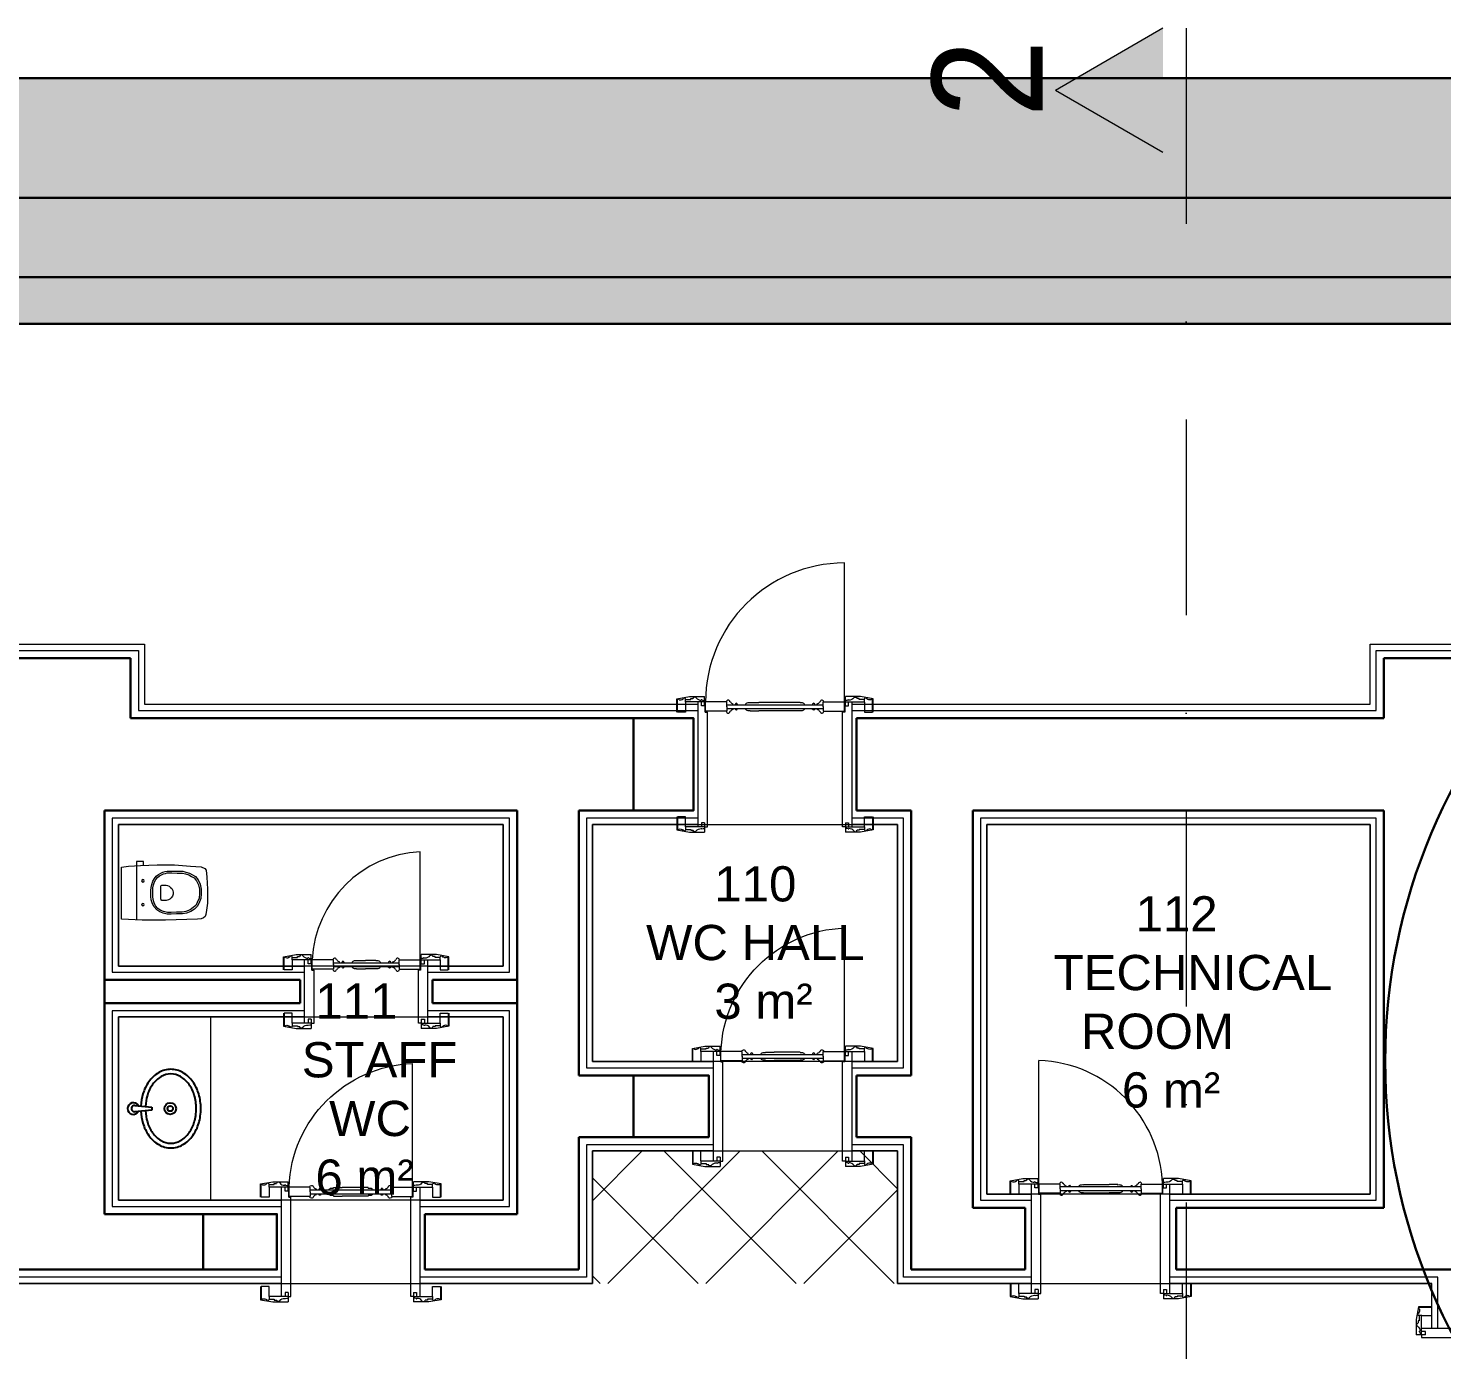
# Model space of a CAD drawing. Header units: millimetres. Extents: x 4346 to 24970, y -10214 to -5839.
# Drawn here: x 13686 to 14604, y -6807 to -5949 of the extents above; entities that cross this region are included whole.
import ezdxf

# ---------------------------------------------------------------- set-up
doc = ezdxf.new("R2010")
doc.units = ezdxf.units.MM
doc.set_wipeout_variables(frame=1)
doc.linetypes.add('DASHDOTX2', pattern=[50.8, 25.4, -12.7, 0, -12.7])
for name, color, linetype, lineweight in [('A-WALL-PATT', 111, 'Continuous', 5), ('Duvar', 7, 'Continuous', 30), ('duvar mevcut', 55, 'Continuous', 30), ('QAPI_UST_KESIM', 1, 'Continuous', 5), ('TEFRIS', 11, 'Continuous', 15), ('Tefriş', 31, 'Continuous', 13), ('WL - ALÇIPAN KAPLAMA', 30, 'Continuous', 15), ('YAZıMAHAL', 152, 'Continuous', 20), ('Z yazı2', 7, 'Continuous', 0)]:
    doc.layers.add(name, color=color, linetype=linetype, lineweight=lineweight)
doc.layers.add('a_mermer', color=143, linetype='Continuous', lineweight=0, transparency=0.2)
doc.layers.add('a_parke', color=35, linetype='Continuous', lineweight=0, transparency=0.2)
doc.layers.add('YH-A-01-R.Fi-100_TYPE2$0$A_furn-wet', color=113, linetype='Continuous')
doc.styles.get("Standard").update_dxf_attribs({"font": 'arial.ttf'})
doc.styles.add('STYLUS BT', font='stylu.ttf')

# ---------------------------------------------------------------- blocks, each defined once
blk = doc.blocks.new('fghdgfhhg')
at = {"layer": 'YH-A-01-R.Fi-100_TYPE2$0$A_furn-wet'}
for p, q in [((14593.53, -5515.43), (14604.53, -5514.43)), ((14593.53, -5517.43), (14593.53, -5515.43)), ((14604.53, -5518.43), (14593.53, -5517.43))]:
    blk.add_line(p, q, dxfattribs=at)
for radius in [3.77, 1.77]:
    blk.add_circle((14581.53, -5516.43), radius, dxfattribs=at)
for centre, radius, start, end in [((14583.98, -5511.19), 21.03, 120.35376, 144.72758), ((14583.98, -5511.19), 18.03, 120.35376, 144.72758), ((14581.14, -5506.35), 15.42, 90, 120.35376), ((14581.14, -5506.35), 12.42, 90, 120.35376), ((14581.14, -5506.35), 15.42, 59.64624, 90), ((14581.14, -5506.35), 12.42, 59.64624, 90), ((14578.31, -5511.19), 18.03, 35.27242, 59.64624), ((14578.31, -5511.19), 21.03, 35.27242, 59.64624), ((14595.53, -5516.43), 33.88, 163.67045, 180), ((14588.46, -5514.36), 26.51, 144.72758, 163.67045), ((14595.53, -5516.43), 30.88, 163.67045, 180), ((14588.46, -5514.36), 23.51, 144.72758, 163.67045), ((14573.83, -5514.36), 23.51, 16.32955, 35.27242), ((14573.83, -5514.36), 26.51, 16.32955, 35.27242), ((14566.76, -5516.43), 30.88, 2.54517, 16.32955), ((14566.76, -5516.43), 33.88, 2.77988, 16.32955), ((14595.53, -5516.43), 33.88, 180, 196.32955), ((14595.53, -5516.43), 30.88, 180, 196.32955), ((14605.53, -5516.43), 3.77, 208.36153, 151.63847), ((14604.71, -5516.43), 2.01, 264.80557, 95.19443), ((14588.46, -5518.5), 26.51, 196.32955, 215.27242), ((14588.46, -5518.5), 23.51, 196.32955, 215.27242), ((14573.83, -5518.5), 23.51, 324.72758, 343.67045), ((14573.83, -5518.5), 26.51, 324.72758, 343.67045), ((14566.76, -5516.43), 30.88, 343.67045, 357.45483), ((14566.76, -5516.43), 33.88, 343.67045, 357.22012), ((14583.98, -5521.67), 21.03, 215.27242, 239.64624), ((14583.98, -5521.67), 18.03, 215.27242, 239.64624), ((14578.31, -5521.67), 18.03, 300.35376, 324.72758), ((14578.31, -5521.67), 21.03, 300.35376, 324.72758), ((14581.14, -5526.51), 15.42, 239.64624, 270), ((14581.14, -5526.51), 12.42, 239.64624, 270), ((14581.14, -5526.51), 12.42, 270, 300.35376), ((14581.14, -5526.51), 15.42, 270, 300.35376)]:
    blk.add_arc(centre, radius, start, end, dxfattribs=at)
blk = doc.blocks.new('YH-A-01-R.Fi-100_TYPE1$0$metropole')
blk.add_wipeout([(-16.85, 0), (16.85, 0), (17.41, -9.79), (17.61, -13.41), (17.61, -28.59), (17.28, -39.03), (16.81, -50.66), (16.68, -51.84), (16.05, -53.44), (15.25, -54.39), (13.98, -54.9), (6.65, -55.94), (-2.63, -56), (-14.85, -54.98), (-16.07, -54.11), (-17.05, -51.88), (-18.27, -34.42), (-18.39, -23.22), (-17.71, -9.79), (-17.41, -4.68)])
for points in [[(-2.63, -56), (2.63, -56), (6.65, -55.94), (11.01, -55.31), (13.98, -54.9), (15.25, -54.39), (16.05, -53.44), (16.68, -51.84), (16.94, -49.47), (17.61, -28.59), (17.61, -24.19), (17.61, -13.41), (16.85, 0), (-16.85, 0), (-16.85, 0), (-17.41, -4.68), (-17.87, -12.48), (-18.39, -23.22), (-18.27, -34.42), (-17.54, -44.93), (-17.05, -51.88), (-16.07, -54.11), (-14.85, -54.98), (-10.24, -55.55)], [(0.48, -19.22), (-1.7, -19.19), (-3.64, -19.38), (-5.63, -19.73), (-7.75, -20.41), (-9.52, -21.45), (-10.91, -22.65), (-12.09, -24.17), (-12.97, -25.62), (-13.52, -26.98), (-13.91, -28.45), (-14.22, -29.65), (-14.28, -31.2), (-14.24, -32.85), (-14.19, -36.33), (-14.13, -39.91), (-13.59, -41.86), (-12.89, -44.36), (-11.85, -46.12), (-10.72, -48.05), (-8.52, -49.83), (-5.74, -51.2), (-2.6, -51.8), (0.25, -51.86), (3.51, -51.57), (6.68, -50.37), (8.77, -49.18), (10.35, -47.45), (11.96, -45.19), (13.05, -42.2), (13.43, -39.64), (13.57, -35.81), (13.7, -32.35), (13.65, -29.78), (13.06, -27.12), (12.23, -25.04), (10.83, -23.01), (8.85, -21.3), (6.88, -20.16), (4.32, -19.45), (2.17, -19.25)], [(3.91, -25.71), (-4.57, -25.71), (-4.92, -25.94), (-5.12, -26.26), (-5.12, -29), (-4.89, -30.02), (-4.42, -31.08), (-3.73, -31.92), (-2.88, -32.77), (-1.77, -33.33), (-0.43, -33.68), (0.8, -33.67), (2.07, -33.27), (3.06, -32.38), (3.85, -31.49), (4.35, -30.59), (4.82, -29.19), (4.82, -26.31), (4.51, -25.92), (4.18, -25.75)]]:
    blk.add_lwpolyline(points, close=True)
for points in [[(-17.98, -14.32), (-20.47, -14.32), (-20.47, -9.79), (-17.71, -9.79), (17.41, -9.79)], [(0.46, -20.37), (-1.65, -20.34), (-3.49, -20.51), (-5.35, -20.84), (-7.28, -21.47), (-8.85, -22.39), (-10.07, -23.44), (-11.14, -24.82), (-11.95, -26.13), (-12.43, -27.34), (-12.8, -28.74), (-13.08, -29.82), (-13.14, -31.21), (-13.09, -32.82), (-13.04, -36.31), (-12.99, -39.74), (-12.48, -41.55), (-11.83, -43.9), (-10.87, -45.54), (-9.83, -47.3), (-7.9, -48.86), (-5.37, -50.1), (-2.48, -50.66), (0.21, -50.71), (3.25, -50.44), (6.19, -49.33), (8.04, -48.27), (9.46, -46.73), (10.94, -44.65), (11.93, -41.91), (12.29, -39.53), (12.43, -35.76), (12.55, -32.34), (12.51, -29.92), (11.96, -27.46), (11.21, -25.58), (9.97, -23.78), (8.18, -22.24), (6.43, -21.22), (4.11, -20.58), (2.11, -20.4), (0.46, -20.37)]]:
    blk.add_lwpolyline(points)
for centre in [(-7.95, -14.01), (7.5, -14.01)]:
    blk.add_circle(centre, 0.84)
blk = doc.blocks.new('kapipervaz')
at = {"layer": 'QAPI_UST_KESIM'}
for p, q in [((76393.16, 185959.7), (76395.21, 185959.7)), ((76393.16, 185959.7), (76393.16, 185956.27)), ((76395.21, 185959.7), (76395.21, 185957.15)), ((76405.57, 185957.19), (76405.57, 185963.68)), ((76405.57, 185963.68), (76410.76, 185963.68)), ((76410.76, 185963.68), (76410.76, 185955.68)), ((76393.16, 185957.15), (76405.57, 185957.15)), ((76402.17, 185954.91), (76400.77, 185954.91)), ((76405.57, 185955.48), (76402.17, 185955.48)), ((76402.17, 185955.48), (76402.17, 185954.91)), ((76405.57, 185957.19), (76405.57, 185955.48)), ((76405.57, 185955.48), (76405.57, 185955.09)), ((76407, 185955.05), (76407.19, 185955.05))]:
    blk.add_line(p, q, dxfattribs=at)
for centre, radius, start, end in [((76393.31, 185956.29), 0.154, 164.59434, 245.86062), ((76393.66, 185953.57), 2.61, 60.47103, 98.93763), ((76395.16, 185956.01), 0.275, 217.02219, 348.70515), ((76395.72, 185952.35), 3.62, 35.94994, 94.60262), ((76399.63, 185955.07), 1.15, 211.46552, 352.04439), ((76406.3, 185955.34), 0.766, 199.21354, 337.6241), ((76409.03, 185953.04), 2.73, 74.45502, 132.34617), ((76410.26, 185955.8), 0.516, 194.68712, 347.13283)]:
    blk.add_arc(centre, radius, start, end, dxfattribs=at)
blk = doc.blocks.new('papuc1')
at = {"layer": 'QAPI_UST_KESIM'}
for p, q in [((76393.19, 185928.57), (76401.29, 185930.07)), ((76393.19, 185920.01), (76393.19, 185928.57)), ((76401.29, 185930.07), (76411.19, 185930.07)), ((76411.19, 185925.71), (76411.19, 185930.07))]:
    blk.add_line(p, q, dxfattribs=at)
blk = doc.blocks.new('k06')
at = {"layer": 'QAPI_UST_KESIM'}
for p, q in [((13258.68, -985.54), (13258.68, -944.43)), ((13263.58, -950.48), (13263.58, -944.43)), ((13277.36, -944.48), (13263.58, -944.48)), ((13277.36, -947.57), (13277.36, -944.48)), ((13279.68, -944.39), (13279.38, -944.39)), ((13292.46, -945.09), (13292.46, -944.78)), ((13292.46, -944.78), (13298.1, -944.78)), ((13304.94, -944.78), (13298.1, -944.78)), ((13304.94, -945.09), (13304.94, -944.78)), ((13317.69, -944.39), (13317.99, -944.39)), ((13320.01, -944.48), (13333.78, -944.48)), ((13320.01, -947.57), (13320.01, -944.48)), ((13333.78, -950.53), (13333.78, -944.43)), ((13333.78, -944.48), (13333.78, -950.48)), ((13338.68, -985.54), (13338.68, -944.43)), ((13263.38, -951.03), (13264.78, -951.03)), ((13277.36, -950.48), (13263.58, -950.48)), ((13264.78, -985.54), (13264.78, -951.03)), ((13277.36, -947.47), (13277.36, -950.48)), ((13277.4, -946.28), (13320.01, -946.28)), ((13277.4, -948.76), (13320.01, -948.76)), ((13279.68, -950.65), (13279.38, -950.65)), ((13281.33, -946.28), (13281.33, -945.7)), ((13281.33, -948.76), (13281.33, -949.34)), ((13292.46, -949.95), (13292.46, -950.26)), ((13292.46, -950.26), (13298.1, -950.26)), ((13304.94, -950.26), (13298.1, -950.26)), ((13304.94, -949.95), (13304.94, -950.26)), ((13316.04, -946.28), (13316.04, -945.7)), ((13316.04, -948.76), (13316.04, -949.34)), ((13317.69, -950.65), (13317.99, -950.65)), ((13320.01, -947.47), (13320.01, -950.48)), ((13320.01, -950.48), (13333.78, -950.48)), ((13332.58, -985.54), (13332.58, -951.03)), ((13333.98, -951.03), (13332.58, -951.03)), ((13262.98, -985.54), (13264.78, -985.54)), ((13334.38, -985.54), (13332.58, -985.54))]:
    blk.add_line(p, q, dxfattribs=at)
for points in [[(13333.78, -944.43), (13333.78, -874.23)], [(13263.38, -951.03), (13263.38, -944.45), (13262.98, -944.45)], [(13334.38, -944.45), (13333.98, -944.45), (13333.98, -951.03)]]:
    blk.add_lwpolyline(points, dxfattribs=at)
for points in [[(13284.33, -946.3), (13284.33, -945.8), (13284.08, -945.8, 1), (13283.08, -945.8), (13282.83, -945.8), (13282.83, -946.3)], [(13314.57, -946.28), (13314.57, -945.78), (13314.32, -945.78, 1), (13313.32, -945.78), (13313.07, -945.78), (13313.07, -946.28)], [(13284.33, -948.73), (13284.33, -949.23), (13284.08, -949.23, -1), (13283.08, -949.23), (13282.83, -949.23), (13282.83, -948.73)], [(13314.57, -948.76), (13314.57, -949.26), (13314.32, -949.26, -1), (13313.32, -949.26), (13313.07, -949.26), (13313.07, -948.76)]]:
    blk.add_lwpolyline(points, format="xyb", dxfattribs=at)
for centre, radius, start, end in [((13337.28, -947.92), 73.78, 92.71524, 177.28476), ((13278.18, -944.51), 1.2, 5.60227, 180.48035), ((13281.56, -943.72), 2, 199.67608, 263.2827), ((13291.09, -947.03), 1.92, 94.51434, 156.65142), ((13291.88, -958.18), 13.1, 87.45, 94.10206), ((13305.52, -958.18), 13.1, 85.89794, 92.55), ((13306.31, -947.03), 1.92, 23.34858, 85.48566), ((13315.81, -943.72), 2, 276.7173, 340.32392), ((13319.19, -944.51), 1.2, 359.51965, 174.39773), ((13278.18, -950.53), 1.2, 179.51965, 354.39773), ((13281.56, -951.32), 2, 96.7173, 160.32392), ((13291.09, -948.01), 1.92, 203.34858, 265.48566), ((13291.88, -936.86), 13.1, 265.89794, 272.55), ((13305.52, -936.86), 13.1, 267.45, 274.10206), ((13306.31, -948.01), 1.92, 274.51434, 336.65142), ((13315.81, -951.32), 2, 19.67608, 83.2827), ((13319.19, -950.53), 1.2, 185.60227, 0.48035)]:
    blk.add_arc(centre, radius, start, end, dxfattribs=at)
for name, p in [('papuc1', (-63148.21, -186870.99)), ('kapipervaz', (-63058.78, -186942.66))]:
    blk.add_blockref(name, p, dxfattribs=at)
at = {"layer": 'QAPI_UST_KESIM', "rotation": 180}
for name, p in [('kapipervaz', (89656.15, 185012.7)), ('papuc1', (89745.58, 184941.03))]:
    blk.add_blockref(name, p, dxfattribs=at)
at = {"layer": 'QAPI_UST_KESIM', "extrusion": (0, 0, -1), "zscale": -1}
for name, p in [('papuc1', (-89745.58, -186870.99)), ('kapipervaz', (-89656.15, -186942.66))]:
    blk.add_blockref(name, p, dxfattribs=at)
at = {"layer": 'QAPI_UST_KESIM', "extrusion": (0, 0, -1), "zscale": -1, "rotation": 180}
for name, p in [('kapipervaz', (63058.78, 185012.7)), ('papuc1', (63148.21, 184941.03))]:
    blk.add_blockref(name, p, dxfattribs=at)
blk = doc.blocks.new('k19')
at = {"layer": 'QAPI_UST_KESIM'}
for p, q in [((-83.9, -33.25), (-83.9, 37.85)), ((-79, 31.75), (-79, 37.85)), ((-79, 37.8), (-79, 31.8)), ((-65.22, 37.8), (-79, 37.8)), ((-65.22, 34.71), (-65.22, 37.8)), ((-62.9, 37.89), (-63.21, 37.89)), ((-50.16, 37.19), (-50.16, 37.5)), ((-50.16, 37.5), (-33.32, 37.5)), ((-27.68, 37.5), (-33.32, 37.5)), ((-27.68, 37.19), (-27.68, 37.5)), ((-14.9, 37.89), (-14.59, 37.89)), ((-12.58, 37.8), (1.2, 37.8)), ((-12.58, 34.71), (-12.58, 37.8)), ((1.2, 31.8), (1.2, 37.85)), ((6.1, -33.25), (6.1, 37.85)), ((-79.2, 31.25), (-77.8, 31.25)), ((-65.22, 31.8), (-79, 31.8)), ((-77.8, -33.25), (-77.8, 31.25)), ((-12.61, 36), (-65.22, 36)), ((-65.22, 34.81), (-65.22, 31.8)), ((-12.61, 33.52), (-65.22, 33.52)), ((-62.9, 31.64), (-63.21, 31.64)), ((-61.26, 36), (-61.26, 36.58)), ((-61.26, 33.52), (-61.26, 32.95)), ((-50.16, 32.34), (-50.16, 32.02)), ((-50.16, 32.02), (-33.32, 32.02)), ((-27.68, 32.02), (-33.32, 32.02)), ((-27.68, 32.34), (-27.68, 32.02)), ((-16.54, 36), (-16.54, 36.58)), ((-16.54, 33.52), (-16.54, 32.95)), ((-14.9, 31.64), (-14.59, 31.64)), ((-12.58, 34.81), (-12.58, 31.8)), ((-12.58, 31.8), (1.2, 31.8)), ((0, -33.25), (0, 31.25)), ((1.4, 31.25), (0, 31.25)), ((-79.6, -33.25), (-77.8, -33.25)), ((1.8, -33.25), (0, -33.25))]:
    blk.add_line(p, q, dxfattribs=at)
for points in [[(-79, 37.85), (-79, 118.05)], [(-79.6, 37.83), (-79.2, 37.83), (-79.2, 31.25)], [(1.4, 31.25), (1.4, 37.83), (1.8, 37.83)]]:
    blk.add_lwpolyline(points, dxfattribs=at)
for points in [[(-59.79, 36), (-59.79, 36.5), (-59.54, 36.5, -1), (-58.54, 36.5), (-58.29, 36.5), (-58.29, 36)], [(-19.54, 35.98), (-19.54, 36.48), (-19.29, 36.48, -1), (-18.29, 36.48), (-18.04, 36.48), (-18.04, 35.98)], [(-59.79, 33.52), (-59.79, 33.02), (-59.54, 33.02, 1), (-58.54, 33.02), (-58.29, 33.02), (-58.29, 33.52)], [(-19.54, 33.55), (-19.54, 33.05), (-19.29, 33.05, 1), (-18.29, 33.05), (-18.04, 33.05), (-18.04, 33.55)]]:
    blk.add_lwpolyline(points, format="xyb", dxfattribs=at)
for centre, radius, start, end in [((-81.83, 35.03), 83.07, 1.94976, 88.05024), ((-64.4, 37.77), 1.2, 5.60227, 180.48035), ((-61.02, 38.56), 2, 199.67608, 263.2827), ((-51.53, 35.25), 1.92, 94.51434, 156.65142), ((-50.74, 24.11), 13.1, 87.45, 94.10206), ((-27.09, 24.11), 13.1, 85.89794, 92.55), ((-26.31, 35.25), 1.92, 23.34858, 85.48566), ((-16.78, 38.56), 2, 276.7173, 340.32392), ((-13.4, 37.77), 1.2, 359.51965, 174.39773), ((-64.4, 31.75), 1.2, 179.51965, 354.39773), ((-61.02, 30.96), 2, 96.7173, 160.32392), ((-51.53, 34.27), 1.92, 203.34858, 265.48566), ((-50.74, 45.42), 13.1, 265.89794, 272.55), ((-27.09, 45.42), 13.1, 267.45, 274.10206), ((-26.31, 34.27), 1.92, 274.51434, 336.65142), ((-16.78, 30.96), 2, 19.67608, 83.2827), ((-13.4, 31.75), 1.2, 185.60227, 0.48035)]:
    blk.add_arc(centre, radius, start, end, dxfattribs=at)
at = {"layer": 'QAPI_UST_KESIM', "extrusion": (0, 0, -1), "xscale": -1, "zscale": -1}
for name, p in [('papuc1', (76490.79, -185888.71)), ('kapipervaz', (76391.36, -185990.38))]:
    blk.add_blockref(name, p, dxfattribs=at)
at = {"layer": 'QAPI_UST_KESIM', "extrusion": (0, 0, -1), "xscale": -1, "zscale": -1, "rotation": 180}
for name, p in [('kapipervaz', (-76313.56, 185994.98)), ('papuc1', (-76412.99, 185893.31))]:
    blk.add_blockref(name, p, dxfattribs=at)
at = {"layer": 'QAPI_UST_KESIM', "xscale": -1, "rotation": 180}
for name, p in [('kapipervaz', (-76391.36, 185994.98)), ('papuc1', (-76490.79, 185893.31))]:
    blk.add_blockref(name, p, dxfattribs=at)
at = {"layer": 'QAPI_UST_KESIM', "xscale": -1}
for name, p in [('papuc1', (76412.99, -185888.71)), ('kapipervaz', (76313.56, -185990.38))]:
    blk.add_blockref(name, p, dxfattribs=at)
blk = doc.blocks.new('k09')
at = {"layer": 'QAPI_UST_KESIM'}
for p, q in [((37.25, 93.9), (-43.85, 93.9)), ((-37.75, 89), (-43.85, 89)), ((-43.8, 89), (-37.8, 89)), ((-43.8, 75.22), (-43.8, 89)), ((-37.8, 75.22), (-37.8, 89)), ((-37.25, 89.2), (-37.25, 87.8)), ((37.25, 87.8), (-37.25, 87.8)), ((37.25, 89.6), (37.25, 87.8)), ((-40.71, 75.22), (-43.8, 75.22)), ((-42, 12.61), (-42, 75.22)), ((-40.81, 75.22), (-37.8, 75.22)), ((-39.52, 12.61), (-39.52, 75.22)), ((-43.89, 72.9), (-43.89, 73.21)), ((-42, 71.26), (-42.58, 71.26)), ((-39.52, 71.26), (-38.95, 71.26)), ((-37.64, 72.9), (-37.64, 73.21)), ((-43.19, 60.16), (-43.5, 60.16)), ((-43.5, 60.16), (-43.5, 33.32)), ((-38.34, 60.16), (-38.02, 60.16)), ((-38.02, 60.16), (-38.02, 33.32)), ((-43.5, 27.68), (-43.5, 33.32)), ((-43.19, 27.68), (-43.5, 27.68)), ((-38.34, 27.68), (-38.02, 27.68)), ((-38.02, 27.68), (-38.02, 33.32)), ((-43.89, 14.9), (-43.89, 14.59)), ((-43.8, 12.58), (-43.8, -1.2)), ((-40.71, 12.58), (-43.8, 12.58)), ((-42, 16.54), (-42.58, 16.54)), ((-40.81, 12.58), (-37.8, 12.58)), ((-39.52, 16.54), (-38.95, 16.54)), ((-37.8, 12.58), (-37.8, -1.2)), ((-37.64, 14.9), (-37.64, 14.59)), ((37.25, 0), (-37.25, 0)), ((37.25, -1.8), (37.25, 0)), ((-37.8, -1.2), (-43.85, -1.2)), ((37.25, -6.1), (-43.85, -6.1)), ((-37.25, -1.4), (-37.25, 0))]:
    blk.add_line(p, q, dxfattribs=at)
for points in [[(-43.85, 89), (-134.05, 89)], [(-43.83, 89.6), (-43.83, 89.2), (-37.25, 89.2)], [(-37.25, -1.4), (-43.83, -1.4), (-43.83, -1.8)]]:
    blk.add_lwpolyline(points, dxfattribs=at)
for points in [[(-42, 69.79), (-42.5, 69.79), (-42.5, 69.54, 1), (-42.5, 68.54), (-42.5, 68.29), (-42, 68.29)], [(-39.52, 69.79), (-39.02, 69.79), (-39.02, 69.54, -1), (-39.02, 68.54), (-39.02, 68.29), (-39.52, 68.29)], [(-41.98, 19.54), (-42.48, 19.54), (-42.48, 19.29, 1), (-42.48, 18.29), (-42.48, 18.04), (-41.98, 18.04)], [(-39.55, 19.54), (-39.05, 19.54), (-39.05, 19.29, -1), (-39.05, 18.29), (-39.05, 18.04), (-39.55, 18.04)]]:
    blk.add_lwpolyline(points, format="xyb", dxfattribs=at)
for centre, radius, start, end in [((-43.85, 89), 90.2, 180, 270), ((-43.85, 89), 90.2, 180, 270), ((-43.77, 74.4), 1.2, 89.51965, 264.39773), ((-37.75, 74.4), 1.2, 275.60227, 90.48035), ((-44.56, 71.02), 2, 6.7173, 70.32392), ((-36.96, 71.02), 2, 109.67608, 173.2827), ((-30.11, 60.74), 13.1, 175.89794, 182.55), ((-41.25, 61.53), 1.92, 113.34858, 175.48566), ((-40.27, 61.53), 1.92, 4.51434, 66.65142), ((-51.42, 60.74), 13.1, 357.45, 4.10206), ((-30.11, 27.09), 13.1, 177.45, 184.10206), ((-51.42, 27.09), 13.1, 355.89794, 2.55), ((-41.25, 26.31), 1.92, 184.51434, 246.65142), ((-40.27, 26.31), 1.92, 293.34858, 355.48566), ((-43.77, 13.4), 1.2, 95.60227, 270.48035), ((-44.56, 16.78), 2, 289.67608, 353.2827), ((-36.96, 16.78), 2, 186.7173, 250.32392), ((-37.75, 13.4), 1.2, 269.51965, 84.39773)]:
    blk.add_arc(centre, radius, start, end, dxfattribs=at)
at = {"layer": 'QAPI_UST_KESIM', "extrusion": (0, 0, -1), "zscale": -1}
for name, p, rotation in [('papuc1', (-185882.71, 76500.79), 270), ('kapipervaz', (186000.98, -76303.56), 90.00000000000001), ('kapipervaz', (-185994.38, 76391.36), 270), ('papuc1', (185889.31, -76412.99), 90.00000000000001)]:
    blk.add_blockref(name, p, dxfattribs=dict(at, rotation=rotation))
at = {"layer": 'QAPI_UST_KESIM'}
for name, p, rotation in [('papuc1', (-185889.31, 76500.79), 270), ('kapipervaz', (185994.38, -76303.56), 90), ('papuc1', (185882.71, -76412.99), 90), ('kapipervaz', (-186000.98, 76391.36), 270)]:
    blk.add_blockref(name, p, dxfattribs=dict(at, rotation=rotation))
blk = doc.blocks.new('kk')
at = {"layer": 'QAPI_UST_KESIM'}
for p, q in [((-22.25, 93.9), (28.85, 93.9)), ((-22.25, 89.6), (-22.25, 87.8)), ((-22.25, 87.8), (22.25, 87.8)), ((22.25, 89.2), (22.25, 87.8)), ((22.8, 89), (28.85, 89)), ((22.8, 75.22), (22.8, 89)), ((28.8, 75.22), (28.8, 89)), ((25.81, 75.22), (22.8, 75.22)), ((24.52, 75.19), (24.52, 12.58)), ((25.71, 75.22), (28.8, 75.22)), ((27, 75.19), (27, 12.58)), ((22.64, 72.9), (22.64, 73.21)), ((24.52, 71.26), (23.95, 71.26)), ((27, 71.26), (27.58, 71.26)), ((28.89, 72.9), (28.89, 73.21)), ((23.34, 60.12), (23.02, 60.12)), ((23.02, 60.12), (23.02, 54.48)), ((28.19, 60.12), (28.5, 60.12)), ((28.5, 60.12), (28.5, 54.48)), ((23.02, 27.64), (23.02, 54.48)), ((28.5, 27.64), (28.5, 54.48)), ((23.34, 27.64), (23.02, 27.64)), ((28.19, 27.64), (28.5, 27.64)), ((22.64, 14.9), (22.64, 14.59)), ((22.8, 12.58), (22.8, -1.2)), ((25.81, 12.58), (22.8, 12.58)), ((24.52, 16.54), (23.95, 16.54)), ((25.71, 12.58), (28.8, 12.58)), ((27, 16.54), (27.58, 16.54)), ((28.8, 12.58), (28.8, -1.2)), ((28.89, 14.9), (28.89, 14.59)), ((-22.25, -1.8), (-22.25, 0)), ((-22.25, 0), (22.25, 0)), ((22.25, -1.4), (22.25, 0)), ((-22.25, -6.1), (28.85, -6.1)), ((22.75, -1.2), (28.85, -1.2)), ((28.8, -1.2), (22.8, -1.2))]:
    blk.add_line(p, q, dxfattribs=at)
for points in [[(22.25, 89.2), (28.83, 89.2), (28.83, 89.6)], [(28.83, -1.8), (28.83, -1.4), (22.25, -1.4)], [(28.85, -1.2), (119.05, -1.2)]]:
    blk.add_lwpolyline(points, dxfattribs=at)
for points in [[(24.55, 68.26), (24.05, 68.26), (24.05, 68.51, -1), (24.05, 69.51), (24.05, 69.76), (24.55, 69.76)], [(26.98, 68.26), (27.48, 68.26), (27.48, 68.51, 1), (27.48, 69.51), (27.48, 69.76), (26.98, 69.76)], [(24.52, 18.01), (24.02, 18.01), (24.02, 18.26, -1), (24.02, 19.26), (24.02, 19.51), (24.52, 19.51)], [(27, 18.01), (27.5, 18.01), (27.5, 18.26, 1), (27.5, 19.26), (27.5, 19.51), (27, 19.51)]]:
    blk.add_lwpolyline(points, format="xyb", dxfattribs=at)
for centre, radius, start, end in [((28.85, -1.2), 90.2, 0, 90), ((28.85, -1.2), 90.2, 0, 90), ((22.75, 74.4), 1.2, 89.51965, 264.39773), ((28.77, 74.4), 1.2, 275.60227, 90.48035), ((21.96, 71.02), 2, 6.7173, 70.32392), ((29.56, 71.02), 2, 109.67608, 173.2827), ((36.42, 60.71), 13.1, 175.89794, 182.55), ((25.27, 61.49), 1.92, 113.34858, 175.48566), ((26.25, 61.49), 1.92, 4.51434, 66.65142), ((15.11, 60.71), 13.1, 357.45, 4.10206), ((36.42, 27.06), 13.1, 177.45, 184.10206), ((15.11, 27.06), 13.1, 355.89794, 2.55), ((25.27, 26.27), 1.92, 184.51434, 246.65142), ((26.25, 26.27), 1.92, 293.34858, 355.48566), ((22.75, 13.4), 1.2, 95.60227, 270.48035), ((21.96, 16.78), 2, 289.67608, 353.2827), ((29.56, 16.78), 2, 186.7173, 250.32392), ((28.77, 13.4), 1.2, 269.51965, 84.39773)]:
    blk.add_arc(centre, radius, start, end, dxfattribs=at)
at = {"layer": 'QAPI_UST_KESIM', "extrusion": (0, 0, -1), "zscale": -1}
for name, p, rotation in [('papuc1', (-185904.31, 76500.79), 270), ('kapipervaz', (185979.38, -76303.56), 90.00000000000001), ('kapipervaz', (-185985.98, 76391.36), 270), ('papuc1', (185897.71, -76412.99), 90.00000000000001)]:
    blk.add_blockref(name, p, dxfattribs=dict(at, rotation=rotation))
at = {"layer": 'QAPI_UST_KESIM'}
for name, p, rotation in [('papuc1', (-185897.71, 76500.79), 270), ('kapipervaz', (185985.98, -76303.56), 90.00000000000001), ('papuc1', (185904.31, -76412.99), 90.00000000000001), ('kapipervaz', (-185979.38, 76391.36), 270)]:
    blk.add_blockref(name, p, dxfattribs=dict(at, rotation=rotation))

msp = doc.modelspace()

# ---------------------------------------------------------------- hatches: boundary and pattern name
at = {"layer": 'a_mermer'}
h = msp.add_hatch(dxfattribs=at)
h.set_pattern_fill('_U', color=256, scale=45, angle=45, double=1, pattern_type=0)
h.set_pattern_definition([(45, (1332.21, -10330.12), (-31.8198, 31.8198), []), (135, (1332.21, -10330.12), (-31.8198, -31.8198), [])])
edge = h.paths.add_edge_path()
edge.add_line((12816.72, -6763.78), (14052.72, -6763.78))
edge.add_line((14052.72, -6763.78), (14052.72, -6677.78))
edge.add_line((14052.72, -6677.78), (14250.72, -6677.78))
edge.add_line((14250.72, -6677.78), (14250.72, -6763.78))
edge.add_line((14250.72, -6763.78), (14597.72, -6763.78))
at = {"layer": 'Duvar'}
h = msp.add_hatch(color=256, dxfattribs=at)
h.dxf.hatch_style = 1
h.paths.add_polyline_path([(11668.18, -10136.77), (17499.18, -10136.77), (17499.18, -6058.85), (11668.18, -6058.85)], flags=16)
h.paths.add_polyline_path([(11590.62, -10214.33), (17576.74, -10214.33), (17576.74, -5981.29), (11590.62, -5981.29)])
at = {"layer": 'Duvar', "true_color": 0x636466}
h = msp.add_hatch(color=251, dxfattribs=at)
h.dxf.hatch_style = 1
h.paths.add_polyline_path([(11719.89, -10085.06), (17447.47, -10085.06), (17447.47, -6110.56), (11719.89, -6110.56)], flags=16)
h.paths.add_polyline_path([(11668.18, -10136.77), (17499.18, -10136.77), (17499.18, -6058.85), (11668.18, -6058.85)])
at = {"layer": 'Duvar'}
h = msp.add_hatch(color=256, dxfattribs=at)
h.dxf.hatch_style = 1
h.paths.add_polyline_path([(11750.06, -10054.89), (17417.3, -10054.89), (17417.3, -6140.73), (11750.06, -6140.73)], flags=16)
h.paths.add_polyline_path([(11719.89, -10085.06), (17447.47, -10085.06), (17447.47, -6110.56), (11719.89, -6110.56)])
at = {"layer": 'Z yazı2', "linetype": 'Continuous'}
h = msp.add_hatch(color=256, dxfattribs=at)
h.dxf.hatch_style = 1
h.set_gradient(color1=(250, 207, 182), color2=(250, 207, 182), tint=1)
h.paths.add_polyline_path([(14353.3, -5989.19), (14423.16, -5948.86), (14423.16, -6029.53)])

# ---------------------------------------------------------------- linework, layer by layer
at = {"layer": 'A-WALL-PATT', "linetype": 'DASHDOTX2', "lineweight": 9, "ltscale": 5}
msp.add_line((14438.16, -5948.86), (14438.16, -9846.93), dxfattribs=at)
at = {"layer": 'a_mermer'}
for points in [[(14052.72, -6465.78), (14250.72, -6465.78), (14250.72, -6619.78), (14052.72, -6619.78)], [(14557.72, -6705.78), (14308.72, -6705.78), (14308.72, -6465.78), (14557.72, -6465.78)], [(13744.72, -6590.78), (13994.72, -6590.78), (13994.72, -6709.78), (13744.72, -6709.78)]]:
    msp.add_lwpolyline(points, close=True, dxfattribs=at)
for points in [[(12816.72, -6763.78), (14052.72, -6763.78), (14052.72, -6677.78), (14250.72, -6677.78), (14250.72, -6763.78), (14597.72, -6763.78)], [(14597.72, -6792.78), (14597.72, -6763.78)]]:
    msp.add_lwpolyline(points, dxfattribs=at)
at = {"layer": 'Duvar'}
for p, q in [((13862.72, -6566.78), (13735.72, -6566.78)), ((13862.72, -6581.78), (13862.72, -6566.78)), ((13948.72, -6581.78), (13948.72, -6566.78)), ((13948.72, -6566.78), (14003.72, -6566.78)), ((13862.72, -6581.78), (13735.72, -6581.78)), ((13948.72, -6581.78), (14003.72, -6581.78))]:
    msp.add_line(p, q, dxfattribs=at)
for points in [[(11590.62, -10214.33), (17576.74, -10214.33), (17576.74, -5981.29), (11590.62, -5981.29)], [(11668.18, -10136.77), (17499.18, -10136.77), (17499.18, -6058.85), (11668.18, -6058.85)], [(11719.89, -10085.06), (17447.47, -10085.06), (17447.47, -6110.56), (11719.89, -6110.56)], [(11750.06, -10054.89), (17417.3, -10054.89), (17417.3, -6140.73), (11750.06, -6140.73)]]:
    msp.add_lwpolyline(points, close=True, dxfattribs=at)
for points in [[(14079.22, -6396.78), (14118.22, -6396.78), (14118.22, -6456.78), (14079.22, -6456.78)], [(14079.22, -6628.78), (14128.22, -6628.78), (14128.22, -6668.78), (14079.22, -6668.78)], [(13799.72, -6718.78), (13847.72, -6718.78), (13847.72, -6754.78), (13799.72, -6754.78)]]:
    msp.add_lwpolyline(points, dxfattribs=at)
msp.add_circle((14947.76, -6619.66), 380.29, dxfattribs=at)
at = {"layer": 'duvar mevcut', "lineweight": 30}
for points in [[(13560.72, -6357.78), (13752.72, -6357.78)], [(13752.72, -6357.78), (13752.72, -6396.78)], [(14566.72, -6357.78), (14566.72, -6396.78)], [(14646.72, -6357.78), (14566.72, -6357.78)], [(13752.72, -6396.78), (14079.22, -6396.78)], [(14079.22, -6456.78), (14079.22, -6396.78)], [(14224.22, -6396.78), (14566.72, -6396.78)], [(14224.22, -6456.78), (14224.22, -6396.78)], [(13735.72, -6456.78), (13735.72, -6718.78)], [(13735.72, -6456.78), (14003.72, -6456.78)], [(14003.72, -6456.78), (14003.72, -6718.78)], [(14043.72, -6456.78), (14043.72, -6628.78)], [(14043.72, -6456.78), (14079.22, -6456.78)], [(14224.22, -6456.78), (14259.72, -6456.78)], [(14259.72, -6456.78), (14259.72, -6628.78)], [(14299.72, -6456.78), (14299.72, -6714.78)], [(14299.72, -6456.78), (14566.72, -6456.78)], [(14566.72, -6456.78), (14566.72, -6714.78)], [(14043.72, -6628.78), (14079.22, -6628.78)], [(14079.22, -6668.78), (14079.22, -6628.78)], [(14224.22, -6628.78), (14259.72, -6628.78)], [(14224.22, -6668.78), (14224.22, -6628.78)], [(14043.72, -6668.78), (14043.72, -6754.78)], [(14043.72, -6668.78), (14079.22, -6668.78)], [(14224.22, -6668.78), (14259.72, -6668.78)], [(14259.72, -6668.78), (14259.72, -6754.78)], [(13735.72, -6718.78), (13799.72, -6718.78)], [(13799.72, -6718.78), (13799.72, -6754.78)], [(13943.72, -6718.78), (14003.72, -6718.78)], [(13943.72, -6718.78), (13943.72, -6754.78)], [(14333.72, -6714.78), (14299.72, -6714.78)], [(14333.72, -6714.78), (14333.72, -6754.78)], [(14566.72, -6714.78), (14431.72, -6714.78)], [(14431.72, -6714.78), (14431.72, -6754.78)], [(13635.72, -6754.78), (13799.72, -6754.78)], [(13943.72, -6754.78), (14043.72, -6754.78)], [(14259.72, -6754.78), (14333.72, -6754.78)], [(14431.72, -6754.78), (14626.72, -6754.78)]]:
    msp.add_lwpolyline(points, dxfattribs=at)
at = {"layer": 'TEFRIS'}
msp.add_lwpolyline([(13744.72, -6709.78), (13804.72, -6709.78), (13804.72, -6590.78), (13744.72, -6590.78)], close=True, dxfattribs=at)
at = {"layer": 'WL - ALÇIPAN KAPLAMA'}
for points in [[(14221.22, -6387.78), (14557.72, -6387.78), (14557.72, -6348.78), (14655.72, -6348.78), (14655.72, -6426.78), (14635.72, -6426.78), (14635.72, -6725.78), (14898.43, -6725.78)], [(14221.22, -6391.78), (14561.72, -6391.78), (14561.72, -6352.78), (14651.72, -6352.78), (14651.72, -6422.78), (14631.72, -6422.78), (14631.72, -6729.78), (14902.43, -6729.78)], [(14121.22, -6461.78), (14079.22, -6461.78), (14048.72, -6461.78), (14048.72, -6623.78), (14079.22, -6623.78), (14131.22, -6623.78)], [(14221.22, -6623.78), (14254.72, -6623.78), (14254.72, -6461.78), (14221.22, -6461.78)], [(14427.72, -6709.78), (14561.72, -6709.78), (14561.72, -6461.78), (14304.72, -6461.78), (14304.72, -6709.78), (14337.72, -6709.78)], [(14121.22, -6465.78), (14079.22, -6465.78), (14052.72, -6465.78), (14052.72, -6619.78), (14079.22, -6619.78), (14131.22, -6619.78)], [(14221.22, -6619.78), (14250.72, -6619.78), (14250.72, -6465.78), (14221.22, -6465.78)], [(14221.22, -6619.78), (14250.72, -6619.78), (14250.72, -6465.78), (14221.22, -6465.78)], [(14427.72, -6705.78), (14557.72, -6705.78), (14557.72, -6465.78), (14308.72, -6465.78), (14308.72, -6705.78), (14337.72, -6705.78)], [(13865.72, -6586.78), (13740.72, -6586.78), (13740.72, -6713.78), (13799.72, -6713.78), (13850.72, -6713.78)], [(13865.72, -6590.78), (13744.72, -6590.78), (13744.72, -6709.78), (13799.72, -6709.78), (13850.72, -6709.78)], [(13940.72, -6713.78), (13998.72, -6713.78), (13998.72, -6586.78), (13945.72, -6586.78)], [(13940.72, -6709.78), (13994.72, -6709.78), (13994.72, -6590.78), (13945.72, -6590.78)], [(14131.22, -6673.78), (14079.22, -6673.78), (14048.72, -6673.78), (14048.72, -6759.78), (13940.72, -6759.78)], [(14337.72, -6759.78), (14254.72, -6759.78), (14254.72, -6673.78), (14221.22, -6673.78)], [(14131.22, -6677.78), (14079.22, -6677.78), (14052.72, -6677.78), (14052.72, -6763.78), (13940.72, -6763.78)], [(14337.72, -6763.78), (14250.72, -6763.78), (14250.72, -6677.78), (14221.22, -6677.78)], [(13850.72, -6759.78), (13799.72, -6759.78), (13632.72, -6759.78)], [(13850.72, -6763.78), (13799.72, -6763.78), (13632.72, -6763.78)], [(14601.72, -6759.78), (14427.72, -6759.78)], [(14597.72, -6763.78), (14427.72, -6763.78)], [(14601.72, -6792.78), (14601.72, -6759.78)]]:
    msp.add_lwpolyline(points, dxfattribs=at)
at = {"layer": 'Z yazı2', "linetype": 'Continuous'}
for p in [(14423.16, -5948.86), (14423.16, -6029.53)]:
    msp.add_line(p, (14353.3, -5989.19), dxfattribs=at)

# ---------------------------------------------------------------- block references
at = {"layer": 'a_parke', "xscale": -1}
for p in [(14137.32, -6651.08), (13856.82, -6739.08)]:
    msp.add_blockref('k19', p, dxfattribs=at)
at = {"layer": 'a_parke'}
msp.add_blockref('k19', (14421.62, -6737.08), dxfattribs=at)
at = {"layer": 'a_parke', "xscale": -1, "rotation": 180}
msp.add_blockref('kk', (14613.42, -6798.88), dxfattribs=at)
at = {"layer": 'TEFRIS', "rotation": 270}
msp.add_blockref('k09', (14127.32, -6430.08), dxfattribs=at)
at = {"layer": 'TEFRIS'}
msp.add_blockref('k06', (607.04, -5609.3), dxfattribs=at)
at = {"layer": 'Tefriş', "rotation": 180}
msp.add_blockref('fghdgfhhg', (28359.96, -12166.71), dxfattribs=at)

# ---------------------------------------------------------------- texts
at = {"lineweight": 30, "insert": (14273.04, -6006.66), "char_height": 72, "width": 325.3292, "attachment_point": 1, "rotation": 90}
msp.add_mtext('{\\W0.9;\\C1;2}', dxfattribs=at)
at = {"layer": 'YAZıMAHAL', "lineweight": 5, "char_height": 22.8614, "width": 228.8133, "attachment_point": 1, "style": 'STYLUS BT'}
for s, insert in [('{\\fArial|b0|i0|c162|p34;         110\\P    WC HALL \\P     \\C1;    3 m²\\C256; \\C1;     \\C256;     \\C1;                 }', (14051.97, -6492.91)), ('{\\fArial|b0|i0|c162|p34;          112\\P    TECHNICAL\\P      ROOM\\P         \\C1;6 m²\\C256; \\C1;     \\C256;     \\C1;                 }', (14316.66, -6512.4)), ('{\\fArial|b0|i0|c162|p34;         111\\P        STAFF\\P          WC   \\P     \\C1;    6 m²\\C256; \\C1;     \\C256;     \\C1;                 }', (13792.87, -6569.03))]:
    msp.add_mtext(s, dxfattribs=dict(at, insert=insert))

# ---------------------------------------------------------------- next in the draw order: block references
at = {"layer": 'Tefriş', "xscale": -1, "rotation": 90}
msp.add_blockref('YH-A-01-R.Fi-100_TYPE1$0$metropole', (13746.68, -6510.35), dxfattribs=at)

# ---------------------------------------------------------------- next in the draw order: linework, layer by layer
at = {"layer": 'a_mermer'}
msp.add_lwpolyline([(13744.72, -6465.78), (13994.72, -6465.78), (13994.72, -6557.78), (13744.72, -6557.78)], close=True, dxfattribs=at)
at = {"layer": 'WL - ALÇIPAN KAPLAMA'}
for points in [[(13632.72, -6705.78), (13666.72, -6705.78), (13666.72, -6426.78), (13551.72, -6426.78), (13551.72, -6348.78), (13761.72, -6348.78), (13761.72, -6387.78), (14079.22, -6387.78), (14121.22, -6387.78)], [(13632.72, -6709.78), (13670.72, -6709.78), (13670.72, -6422.78), (13555.72, -6422.78), (13555.72, -6352.78), (13757.72, -6352.78), (13757.72, -6391.78), (14079.22, -6391.78), (14121.22, -6391.78)], [(13945.72, -6561.78), (13998.72, -6561.78), (13998.72, -6461.78), (13740.72, -6461.78), (13740.72, -6561.78), (13865.72, -6561.78)], [(13945.72, -6557.78), (13994.72, -6557.78), (13994.72, -6465.78), (13744.72, -6465.78), (13744.72, -6557.78), (13865.72, -6557.78)]]:
    msp.add_lwpolyline(points, dxfattribs=at)

doc.saveas('drawing.dxf')
